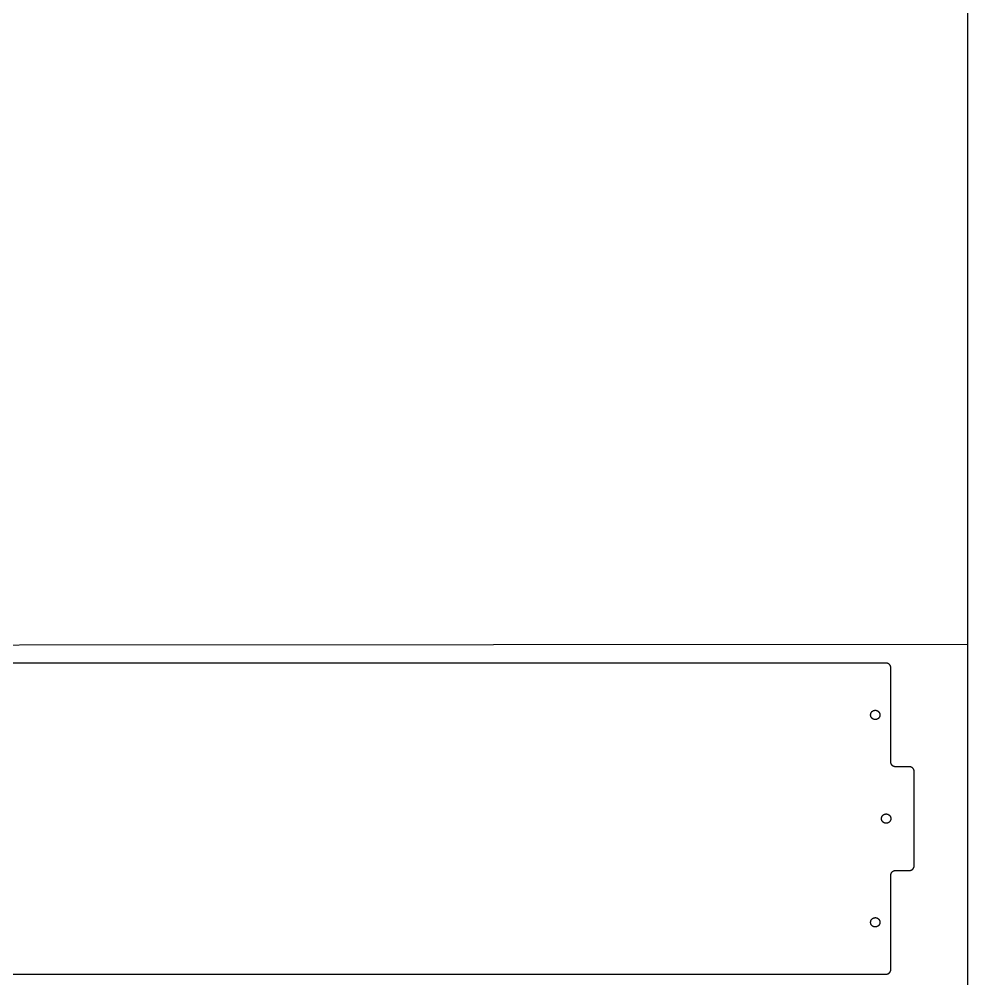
# Model space of a CAD drawing. Header units: millimetres. Extents: x -92971 to -91751, y -19136 to -16636.
# Drawn here: x -92361 to -91751, y -18503 to -17886 of the extents above; entities that cross this region are included whole.
import ezdxf

# ---------------------------------------------------------------- set-up
doc = ezdxf.new("R2010")
doc.units = ezdxf.units.MM
doc.header["$MEASUREMENT"] = 0
for name, color, linetype, true_color in [('Default', 18, 'Continuous', 0x000000), ('fab$CUT', 1, 'Continuous', 0xff0000), ('fab$DRILL', 5, 'Continuous', 0x0000ff)]:
    doc.layers.add(name, color=color, linetype=linetype, true_color=true_color)

msp = doc.modelspace()

# ---------------------------------------------------------------- linework, layer by layer
at = {"layer": 'Default'}
for points in [[(-92971.22, -19135.89), (-91751.22, -19135.89), (-91751.22, -16635.89), (-92971.22, -16635.89), (-92971.22, -19135.89)], [(-91751.22, -18287.89), (-92971.22, -18288.76)]]:
    msp.add_lwpolyline(points, dxfattribs=at)
at = {"layer": 'fab$CUT'}
for points in [[(-91803.72, -18299.89), (-92612.72, -18299.89)], [(-91800.72, -18302.89), (-91800.72, -18302.78), (-91800.73, -18302.68), (-91800.74, -18302.58), (-91800.75, -18302.48), (-91800.76, -18302.38), (-91800.78, -18302.28), (-91800.81, -18302.18), (-91800.83, -18302.08), (-91800.86, -18301.98), (-91800.89, -18301.88), (-91800.93, -18301.79), (-91800.97, -18301.69), (-91801.01, -18301.6), (-91801.06, -18301.51), (-91801.11, -18301.42), (-91801.16, -18301.33), (-91801.21, -18301.24), (-91801.27, -18301.16), (-91801.33, -18301.07), (-91801.39, -18300.99), (-91801.46, -18300.91), (-91801.53, -18300.84), (-91801.6, -18300.76), (-91801.67, -18300.69), (-91801.75, -18300.62), (-91801.83, -18300.56), (-91801.91, -18300.5), (-91801.99, -18300.43), (-91802.07, -18300.38), (-91802.16, -18300.32), (-91802.25, -18300.27), (-91802.34, -18300.22), (-91802.43, -18300.18), (-91802.53, -18300.13), (-91802.62, -18300.09), (-91802.72, -18300.06), (-91802.81, -18300.03), (-91802.91, -18300), (-91803.01, -18299.97), (-91803.11, -18299.95), (-91803.21, -18299.93), (-91803.31, -18299.91), (-91803.41, -18299.9), (-91803.52, -18299.89), (-91803.62, -18299.89), (-91803.72, -18299.89)], [(-91800.72, -18363.55), (-91800.72, -18302.89)], [(-91797.72, -18366.55), (-91797.82, -18366.55), (-91797.93, -18366.55), (-91798.03, -18366.54), (-91798.13, -18366.52), (-91798.23, -18366.51), (-91798.33, -18366.49), (-91798.43, -18366.47), (-91798.53, -18366.44), (-91798.63, -18366.41), (-91798.72, -18366.38), (-91798.82, -18366.34), (-91798.92, -18366.3), (-91799.01, -18366.26), (-91799.1, -18366.22), (-91799.19, -18366.17), (-91799.28, -18366.12), (-91799.37, -18366.06), (-91799.45, -18366), (-91799.53, -18365.94), (-91799.61, -18365.88), (-91799.69, -18365.81), (-91799.77, -18365.74), (-91799.84, -18365.67), (-91799.91, -18365.6), (-91799.98, -18365.52), (-91800.05, -18365.45), (-91800.11, -18365.37), (-91800.17, -18365.28), (-91800.23, -18365.2), (-91800.28, -18365.11), (-91800.34, -18365.02), (-91800.38, -18364.93), (-91800.43, -18364.84), (-91800.47, -18364.75), (-91800.51, -18364.65), (-91800.55, -18364.56), (-91800.58, -18364.46), (-91800.61, -18364.36), (-91800.63, -18364.26), (-91800.66, -18364.16), (-91800.68, -18364.06), (-91800.69, -18363.96), (-91800.7, -18363.86), (-91800.71, -18363.76), (-91800.72, -18363.65), (-91800.72, -18363.55)], [(-91788.72, -18366.55), (-91797.72, -18366.55)], [(-91785.72, -18369.55), (-91785.72, -18369.45), (-91785.73, -18369.35), (-91785.74, -18369.25), (-91785.75, -18369.14), (-91785.76, -18369.04), (-91785.78, -18368.94), (-91785.81, -18368.84), (-91785.83, -18368.74), (-91785.86, -18368.64), (-91785.89, -18368.55), (-91785.93, -18368.45), (-91785.97, -18368.36), (-91786.01, -18368.26), (-91786.06, -18368.17), (-91786.11, -18368.08), (-91786.16, -18367.99), (-91786.21, -18367.91), (-91786.27, -18367.82), (-91786.33, -18367.74), (-91786.39, -18367.66), (-91786.46, -18367.58), (-91786.53, -18367.5), (-91786.6, -18367.43), (-91786.67, -18367.36), (-91786.75, -18367.29), (-91786.83, -18367.23), (-91786.91, -18367.16), (-91786.99, -18367.1), (-91787.07, -18367.04), (-91787.16, -18366.99), (-91787.25, -18366.94), (-91787.34, -18366.89), (-91787.43, -18366.84), (-91787.53, -18366.8), (-91787.62, -18366.76), (-91787.72, -18366.73), (-91787.81, -18366.69), (-91787.91, -18366.66), (-91788.01, -18366.64), (-91788.11, -18366.62), (-91788.21, -18366.6), (-91788.31, -18366.58), (-91788.41, -18366.57), (-91788.52, -18366.56), (-91788.62, -18366.55), (-91788.72, -18366.55)], [(-91785.72, -18430.22), (-91785.72, -18369.55)], [(-91800.72, -18436.22), (-91800.72, -18436.12), (-91800.71, -18436.01), (-91800.7, -18435.91), (-91800.69, -18435.81), (-91800.68, -18435.71), (-91800.66, -18435.61), (-91800.63, -18435.51), (-91800.61, -18435.41), (-91800.58, -18435.31), (-91800.55, -18435.21), (-91800.51, -18435.12), (-91800.47, -18435.02), (-91800.43, -18434.93), (-91800.38, -18434.84), (-91800.34, -18434.75), (-91800.28, -18434.66), (-91800.23, -18434.57), (-91800.17, -18434.49), (-91800.11, -18434.41), (-91800.05, -18434.33), (-91799.98, -18434.25), (-91799.91, -18434.17), (-91799.84, -18434.1), (-91799.77, -18434.03), (-91799.69, -18433.96), (-91799.61, -18433.89), (-91799.53, -18433.83), (-91799.45, -18433.77), (-91799.37, -18433.71), (-91799.28, -18433.66), (-91799.19, -18433.6), (-91799.1, -18433.56), (-91799.01, -18433.51), (-91798.92, -18433.47), (-91798.82, -18433.43), (-91798.72, -18433.39), (-91798.63, -18433.36), (-91798.53, -18433.33), (-91798.43, -18433.3), (-91798.33, -18433.28), (-91798.23, -18433.26), (-91798.13, -18433.25), (-91798.03, -18433.23), (-91797.93, -18433.23), (-91797.82, -18433.22), (-91797.72, -18433.22)], [(-91797.72, -18433.22), (-91788.72, -18433.22)], [(-91788.72, -18433.22), (-91788.62, -18433.22), (-91788.52, -18433.21), (-91788.41, -18433.2), (-91788.31, -18433.19), (-91788.21, -18433.18), (-91788.11, -18433.16), (-91788.01, -18433.13), (-91787.91, -18433.11), (-91787.81, -18433.08), (-91787.72, -18433.05), (-91787.62, -18433.01), (-91787.53, -18432.97), (-91787.43, -18432.93), (-91787.34, -18432.88), (-91787.25, -18432.83), (-91787.16, -18432.78), (-91787.07, -18432.73), (-91786.99, -18432.67), (-91786.91, -18432.61), (-91786.83, -18432.55), (-91786.75, -18432.48), (-91786.67, -18432.41), (-91786.6, -18432.34), (-91786.53, -18432.27), (-91786.46, -18432.19), (-91786.39, -18432.11), (-91786.33, -18432.03), (-91786.27, -18431.95), (-91786.21, -18431.86), (-91786.16, -18431.78), (-91786.11, -18431.69), (-91786.06, -18431.6), (-91786.01, -18431.51), (-91785.97, -18431.41), (-91785.93, -18431.32), (-91785.89, -18431.22), (-91785.86, -18431.13), (-91785.83, -18431.03), (-91785.81, -18430.93), (-91785.78, -18430.83), (-91785.76, -18430.73), (-91785.75, -18430.63), (-91785.74, -18430.53), (-91785.73, -18430.42), (-91785.72, -18430.32), (-91785.72, -18430.22)], [(-91800.72, -18496.89), (-91800.72, -18436.22)], [(-91803.72, -18499.89), (-91803.62, -18499.88), (-91803.52, -18499.88), (-91803.41, -18499.87), (-91803.31, -18499.86), (-91803.21, -18499.84), (-91803.11, -18499.82), (-91803.01, -18499.8), (-91802.91, -18499.77), (-91802.81, -18499.75), (-91802.72, -18499.71), (-91802.62, -18499.68), (-91802.53, -18499.64), (-91802.43, -18499.59), (-91802.34, -18499.55), (-91802.25, -18499.5), (-91802.16, -18499.45), (-91802.07, -18499.39), (-91801.99, -18499.34), (-91801.91, -18499.28), (-91801.83, -18499.21), (-91801.75, -18499.15), (-91801.67, -18499.08), (-91801.6, -18499.01), (-91801.53, -18498.93), (-91801.46, -18498.86), (-91801.39, -18498.78), (-91801.33, -18498.7), (-91801.27, -18498.62), (-91801.21, -18498.53), (-91801.16, -18498.44), (-91801.11, -18498.36), (-91801.06, -18498.27), (-91801.01, -18498.17), (-91800.97, -18498.08), (-91800.93, -18497.99), (-91800.89, -18497.89), (-91800.86, -18497.79), (-91800.83, -18497.7), (-91800.81, -18497.6), (-91800.78, -18497.5), (-91800.76, -18497.4), (-91800.75, -18497.29), (-91800.74, -18497.19), (-91800.73, -18497.09), (-91800.72, -18496.99), (-91800.72, -18496.89)], [(-92612.72, -18499.89), (-91803.72, -18499.89)]]:
    msp.add_lwpolyline(points, dxfattribs=at)
at = {"layer": 'fab$DRILL'}
for points in [[(-91807.72, -18333.22), (-91807.72, -18333.32), (-91807.73, -18333.43), (-91807.74, -18333.53), (-91807.75, -18333.63), (-91807.76, -18333.74), (-91807.78, -18333.84), (-91807.81, -18333.94), (-91807.83, -18334.04), (-91807.86, -18334.14), (-91807.9, -18334.24), (-91807.94, -18334.34), (-91807.98, -18334.43), (-91808.02, -18334.53), (-91808.07, -18334.62), (-91808.12, -18334.71), (-91808.17, -18334.8), (-91808.23, -18334.89), (-91808.29, -18334.97), (-91808.35, -18335.06), (-91808.41, -18335.14), (-91808.48, -18335.22), (-91808.55, -18335.29), (-91808.63, -18335.37), (-91808.7, -18335.44), (-91808.78, -18335.51), (-91808.86, -18335.57), (-91808.94, -18335.64), (-91809.03, -18335.7), (-91809.12, -18335.75), (-91809.2, -18335.81), (-91809.29, -18335.86), (-91809.39, -18335.91), (-91809.48, -18335.95), (-91809.58, -18335.99), (-91809.67, -18336.03), (-91809.77, -18336.07), (-91809.87, -18336.1), (-91809.97, -18336.12), (-91810.07, -18336.15), (-91810.18, -18336.17), (-91810.28, -18336.19), (-91810.38, -18336.2), (-91810.48, -18336.21), (-91810.59, -18336.22), (-91810.69, -18336.22), (-91810.8, -18336.22), (-91810.9, -18336.21), (-91811.01, -18336.21), (-91811.11, -18336.19), (-91811.21, -18336.18), (-91811.31, -18336.16), (-91811.42, -18336.14), (-91811.52, -18336.11), (-91811.62, -18336.08), (-91811.72, -18336.05), (-91811.81, -18336.01), (-91811.91, -18335.97), (-91812, -18335.93), (-91812.1, -18335.88), (-91812.19, -18335.83), (-91812.28, -18335.78), (-91812.37, -18335.73), (-91812.45, -18335.67), (-91812.54, -18335.61), (-91812.62, -18335.54), (-91812.7, -18335.47), (-91812.77, -18335.4), (-91812.85, -18335.33), (-91812.92, -18335.26), (-91812.99, -18335.18), (-91813.06, -18335.1), (-91813.12, -18335.02), (-91813.18, -18334.93), (-91813.24, -18334.84), (-91813.3, -18334.76), (-91813.35, -18334.67), (-91813.4, -18334.57), (-91813.44, -18334.48), (-91813.48, -18334.39), (-91813.52, -18334.29), (-91813.56, -18334.19), (-91813.59, -18334.09), (-91813.62, -18333.99), (-91813.64, -18333.89), (-91813.66, -18333.79), (-91813.68, -18333.69), (-91813.7, -18333.58), (-91813.71, -18333.48), (-91813.72, -18333.38), (-91813.72, -18333.27), (-91813.72, -18333.17), (-91813.72, -18333.06), (-91813.71, -18332.96), (-91813.7, -18332.86), (-91813.68, -18332.75), (-91813.66, -18332.65), (-91813.64, -18332.55), (-91813.62, -18332.45), (-91813.59, -18332.35), (-91813.56, -18332.25), (-91813.52, -18332.15), (-91813.48, -18332.05), (-91813.44, -18331.96), (-91813.4, -18331.86), (-91813.35, -18331.77), (-91813.3, -18331.68), (-91813.24, -18331.59), (-91813.18, -18331.51), (-91813.12, -18331.42), (-91813.06, -18331.34), (-91812.99, -18331.26), (-91812.92, -18331.18), (-91812.85, -18331.11), (-91812.77, -18331.03), (-91812.7, -18330.96), (-91812.62, -18330.9), (-91812.54, -18330.83), (-91812.45, -18330.77), (-91812.37, -18330.71), (-91812.28, -18330.66), (-91812.19, -18330.6), (-91812.1, -18330.55), (-91812, -18330.51), (-91811.91, -18330.47), (-91811.81, -18330.43), (-91811.72, -18330.39), (-91811.62, -18330.36), (-91811.52, -18330.33), (-91811.42, -18330.3), (-91811.31, -18330.28), (-91811.21, -18330.26), (-91811.11, -18330.24), (-91811.01, -18330.23), (-91810.9, -18330.22), (-91810.8, -18330.22), (-91810.69, -18330.22), (-91810.59, -18330.22), (-91810.48, -18330.23), (-91810.38, -18330.24), (-91810.28, -18330.25), (-91810.18, -18330.27), (-91810.07, -18330.29), (-91809.97, -18330.31), (-91809.87, -18330.34), (-91809.77, -18330.37), (-91809.67, -18330.41), (-91809.58, -18330.44), (-91809.48, -18330.49), (-91809.39, -18330.53), (-91809.29, -18330.58), (-91809.2, -18330.63), (-91809.12, -18330.68), (-91809.03, -18330.74), (-91808.94, -18330.8), (-91808.86, -18330.86), (-91808.78, -18330.93), (-91808.7, -18331), (-91808.63, -18331.07), (-91808.55, -18331.14), (-91808.48, -18331.22), (-91808.41, -18331.3), (-91808.35, -18331.38), (-91808.29, -18331.46), (-91808.23, -18331.55), (-91808.17, -18331.64), (-91808.12, -18331.73), (-91808.07, -18331.82), (-91808.02, -18331.91), (-91807.98, -18332.01), (-91807.94, -18332.1), (-91807.9, -18332.2), (-91807.86, -18332.3), (-91807.83, -18332.4), (-91807.81, -18332.5), (-91807.78, -18332.6), (-91807.76, -18332.7), (-91807.75, -18332.8), (-91807.74, -18332.91), (-91807.73, -18333.01), (-91807.72, -18333.11), (-91807.72, -18333.22)], [(-91800.72, -18399.89), (-91800.72, -18399.99), (-91800.73, -18400.09), (-91800.74, -18400.2), (-91800.75, -18400.3), (-91800.77, -18400.4), (-91800.79, -18400.51), (-91800.81, -18400.61), (-91800.84, -18400.71), (-91800.87, -18400.81), (-91800.9, -18400.91), (-91800.94, -18401), (-91800.98, -18401.1), (-91801.02, -18401.19), (-91801.07, -18401.29), (-91801.12, -18401.38), (-91801.17, -18401.47), (-91801.23, -18401.56), (-91801.29, -18401.64), (-91801.35, -18401.72), (-91801.41, -18401.81), (-91801.48, -18401.88), (-91801.55, -18401.96), (-91801.63, -18402.03), (-91801.7, -18402.11), (-91801.78, -18402.17), (-91801.86, -18402.24), (-91801.94, -18402.3), (-91802.03, -18402.36), (-91802.12, -18402.42), (-91802.21, -18402.48), (-91802.3, -18402.53), (-91802.39, -18402.57), (-91802.48, -18402.62), (-91802.58, -18402.66), (-91802.68, -18402.7), (-91802.77, -18402.73), (-91802.87, -18402.76), (-91802.97, -18402.79), (-91803.07, -18402.82), (-91803.18, -18402.84), (-91803.28, -18402.85), (-91803.38, -18402.87), (-91803.49, -18402.88), (-91803.59, -18402.88), (-91803.69, -18402.89), (-91803.8, -18402.88), (-91803.9, -18402.88), (-91804.01, -18402.87), (-91804.11, -18402.86), (-91804.21, -18402.84), (-91804.32, -18402.83), (-91804.42, -18402.8), (-91804.52, -18402.78), (-91804.62, -18402.75), (-91804.72, -18402.72), (-91804.81, -18402.68), (-91804.91, -18402.64), (-91805.01, -18402.6), (-91805.1, -18402.55), (-91805.19, -18402.5), (-91805.28, -18402.45), (-91805.37, -18402.39), (-91805.45, -18402.33), (-91805.54, -18402.27), (-91805.62, -18402.21), (-91805.7, -18402.14), (-91805.78, -18402.07), (-91805.85, -18402), (-91805.92, -18401.92), (-91805.99, -18401.84), (-91806.06, -18401.76), (-91806.12, -18401.68), (-91806.18, -18401.6), (-91806.24, -18401.51), (-91806.3, -18401.42), (-91806.35, -18401.33), (-91806.4, -18401.24), (-91806.44, -18401.15), (-91806.48, -18401.05), (-91806.52, -18400.96), (-91806.56, -18400.86), (-91806.59, -18400.76), (-91806.62, -18400.66), (-91806.64, -18400.56), (-91806.67, -18400.45), (-91806.68, -18400.35), (-91806.7, -18400.25), (-91806.71, -18400.15), (-91806.72, -18400.04), (-91806.72, -18399.94), (-91806.72, -18399.83), (-91806.72, -18399.73), (-91806.71, -18399.63), (-91806.7, -18399.52), (-91806.68, -18399.42), (-91806.67, -18399.32), (-91806.64, -18399.21), (-91806.62, -18399.11), (-91806.59, -18399.01), (-91806.56, -18398.91), (-91806.52, -18398.82), (-91806.48, -18398.72), (-91806.44, -18398.62), (-91806.4, -18398.53), (-91806.35, -18398.44), (-91806.3, -18398.35), (-91806.24, -18398.26), (-91806.18, -18398.17), (-91806.12, -18398.09), (-91806.06, -18398.01), (-91805.99, -18397.93), (-91805.92, -18397.85), (-91805.85, -18397.77), (-91805.78, -18397.7), (-91805.7, -18397.63), (-91805.62, -18397.56), (-91805.54, -18397.5), (-91805.45, -18397.44), (-91805.37, -18397.38), (-91805.28, -18397.32), (-91805.19, -18397.27), (-91805.1, -18397.22), (-91805.01, -18397.17), (-91804.91, -18397.13), (-91804.81, -18397.09), (-91804.72, -18397.06), (-91804.62, -18397.02), (-91804.52, -18396.99), (-91804.42, -18396.97), (-91804.32, -18396.95), (-91804.21, -18396.93), (-91804.11, -18396.91), (-91804.01, -18396.9), (-91803.9, -18396.89), (-91803.8, -18396.89), (-91803.69, -18396.89), (-91803.59, -18396.89), (-91803.49, -18396.89), (-91803.38, -18396.9), (-91803.28, -18396.92), (-91803.18, -18396.94), (-91803.07, -18396.96), (-91802.97, -18396.98), (-91802.87, -18397.01), (-91802.77, -18397.04), (-91802.68, -18397.07), (-91802.58, -18397.11), (-91802.48, -18397.15), (-91802.39, -18397.2), (-91802.3, -18397.25), (-91802.21, -18397.3), (-91802.12, -18397.35), (-91802.03, -18397.41), (-91801.94, -18397.47), (-91801.86, -18397.53), (-91801.78, -18397.6), (-91801.7, -18397.67), (-91801.63, -18397.74), (-91801.55, -18397.81), (-91801.48, -18397.89), (-91801.41, -18397.97), (-91801.35, -18398.05), (-91801.29, -18398.13), (-91801.23, -18398.22), (-91801.17, -18398.3), (-91801.12, -18398.39), (-91801.07, -18398.48), (-91801.02, -18398.58), (-91800.98, -18398.67), (-91800.94, -18398.77), (-91800.9, -18398.87), (-91800.87, -18398.96), (-91800.84, -18399.06), (-91800.81, -18399.16), (-91800.79, -18399.27), (-91800.77, -18399.37), (-91800.75, -18399.47), (-91800.74, -18399.57), (-91800.73, -18399.68), (-91800.72, -18399.78), (-91800.72, -18399.89)], [(-91807.72, -18466.55), (-91807.72, -18466.66), (-91807.73, -18466.76), (-91807.74, -18466.86), (-91807.75, -18466.97), (-91807.76, -18467.07), (-91807.78, -18467.17), (-91807.81, -18467.27), (-91807.83, -18467.37), (-91807.86, -18467.47), (-91807.9, -18467.57), (-91807.94, -18467.67), (-91807.98, -18467.77), (-91808.02, -18467.86), (-91808.07, -18467.95), (-91808.12, -18468.04), (-91808.17, -18468.13), (-91808.23, -18468.22), (-91808.29, -18468.31), (-91808.35, -18468.39), (-91808.41, -18468.47), (-91808.48, -18468.55), (-91808.55, -18468.63), (-91808.63, -18468.7), (-91808.7, -18468.77), (-91808.78, -18468.84), (-91808.86, -18468.91), (-91808.94, -18468.97), (-91809.03, -18469.03), (-91809.12, -18469.09), (-91809.2, -18469.14), (-91809.29, -18469.19), (-91809.39, -18469.24), (-91809.48, -18469.29), (-91809.58, -18469.33), (-91809.67, -18469.36), (-91809.77, -18469.4), (-91809.87, -18469.43), (-91809.97, -18469.46), (-91810.07, -18469.48), (-91810.18, -18469.5), (-91810.28, -18469.52), (-91810.38, -18469.53), (-91810.48, -18469.54), (-91810.59, -18469.55), (-91810.69, -18469.55), (-91810.8, -18469.55), (-91810.9, -18469.55), (-91811.01, -18469.54), (-91811.11, -18469.53), (-91811.21, -18469.51), (-91811.31, -18469.49), (-91811.42, -18469.47), (-91811.52, -18469.44), (-91811.62, -18469.41), (-91811.72, -18469.38), (-91811.81, -18469.35), (-91811.91, -18469.31), (-91812, -18469.26), (-91812.1, -18469.22), (-91812.19, -18469.17), (-91812.28, -18469.11), (-91812.37, -18469.06), (-91812.45, -18469), (-91812.54, -18468.94), (-91812.62, -18468.87), (-91812.7, -18468.81), (-91812.77, -18468.74), (-91812.85, -18468.66), (-91812.92, -18468.59), (-91812.99, -18468.51), (-91813.06, -18468.43), (-91813.12, -18468.35), (-91813.18, -18468.26), (-91813.24, -18468.18), (-91813.3, -18468.09), (-91813.35, -18468), (-91813.4, -18467.91), (-91813.44, -18467.81), (-91813.48, -18467.72), (-91813.52, -18467.62), (-91813.56, -18467.52), (-91813.59, -18467.42), (-91813.62, -18467.32), (-91813.64, -18467.22), (-91813.66, -18467.12), (-91813.68, -18467.02), (-91813.7, -18466.92), (-91813.71, -18466.81), (-91813.72, -18466.71), (-91813.72, -18466.6), (-91813.72, -18466.5), (-91813.72, -18466.4), (-91813.71, -18466.29), (-91813.7, -18466.19), (-91813.68, -18466.09), (-91813.66, -18465.98), (-91813.64, -18465.88), (-91813.62, -18465.78), (-91813.59, -18465.68), (-91813.56, -18465.58), (-91813.52, -18465.48), (-91813.48, -18465.39), (-91813.44, -18465.29), (-91813.4, -18465.2), (-91813.35, -18465.11), (-91813.3, -18465.01), (-91813.24, -18464.93), (-91813.18, -18464.84), (-91813.12, -18464.76), (-91813.06, -18464.67), (-91812.99, -18464.59), (-91812.92, -18464.52), (-91812.85, -18464.44), (-91812.77, -18464.37), (-91812.7, -18464.3), (-91812.62, -18464.23), (-91812.54, -18464.17), (-91812.45, -18464.1), (-91812.37, -18464.05), (-91812.28, -18463.99), (-91812.19, -18463.94), (-91812.1, -18463.89), (-91812, -18463.84), (-91811.91, -18463.8), (-91811.81, -18463.76), (-91811.72, -18463.72), (-91811.62, -18463.69), (-91811.52, -18463.66), (-91811.42, -18463.63), (-91811.31, -18463.61), (-91811.21, -18463.59), (-91811.11, -18463.58), (-91811.01, -18463.57), (-91810.9, -18463.56), (-91810.8, -18463.55), (-91810.69, -18463.55), (-91810.59, -18463.56), (-91810.48, -18463.56), (-91810.38, -18463.57), (-91810.28, -18463.58), (-91810.18, -18463.6), (-91810.07, -18463.62), (-91809.97, -18463.65), (-91809.87, -18463.67), (-91809.77, -18463.71), (-91809.67, -18463.74), (-91809.58, -18463.78), (-91809.48, -18463.82), (-91809.39, -18463.86), (-91809.29, -18463.91), (-91809.2, -18463.96), (-91809.12, -18464.02), (-91809.03, -18464.07), (-91808.94, -18464.13), (-91808.86, -18464.2), (-91808.78, -18464.26), (-91808.7, -18464.33), (-91808.63, -18464.4), (-91808.55, -18464.48), (-91808.48, -18464.55), (-91808.41, -18464.63), (-91808.35, -18464.71), (-91808.29, -18464.8), (-91808.23, -18464.88), (-91808.17, -18464.97), (-91808.12, -18465.06), (-91808.07, -18465.15), (-91808.02, -18465.24), (-91807.98, -18465.34), (-91807.94, -18465.43), (-91807.9, -18465.53), (-91807.86, -18465.63), (-91807.83, -18465.73), (-91807.81, -18465.83), (-91807.78, -18465.93), (-91807.76, -18466.03), (-91807.75, -18466.14), (-91807.74, -18466.24), (-91807.73, -18466.34), (-91807.72, -18466.45), (-91807.72, -18466.55)]]:
    msp.add_lwpolyline(points, dxfattribs=at)

doc.saveas('drawing.dxf')
